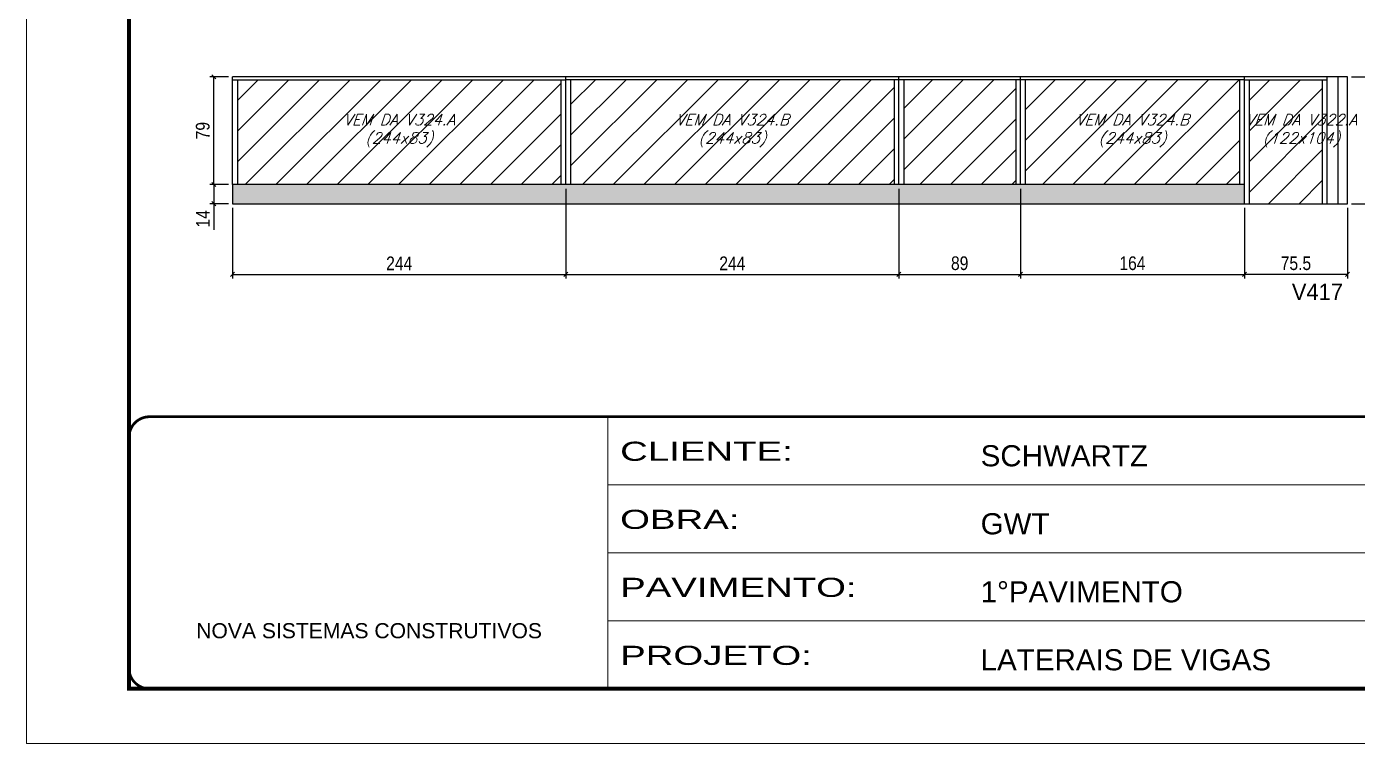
# Model space of a CAD drawing. Extents: x 13154 to 22413, y 1253 to 30260.
# Drawn here: x 14753 to 15727, y 24225 to 24750 of the extents above; entities that cross this region are included whole.
import ezdxf

# ---------------------------------------------------------------- set-up
doc = ezdxf.new("R2010")
doc.units = 0
doc.linetypes.add('CONTINUO', pattern=[0])
doc.linetypes.add('DASHED', pattern=[0.75, 0.5, -0.25])
for name, color, linetype in [('5', 5, 'Continuous'), ('COTA', 241, 'Continuous'), ('Painéis', 200, 'Continuous'), ('SARR_2.2x7', 40, 'Continuous'), ('SARR_3.5x7', 81, 'Continuous'), ('texto', 7, 'Continuous')]:
    doc.layers.add(name, color=color, linetype=linetype)
for name, color, linetype, lineweight in [('Folhas', 255, 'Continuous', 9), ('Hachura', 251, 'Continuous', 9), ('SARRAFO DE PRESSAO', 251, 'DASHED', 9)]:
    doc.layers.add(name, color=color, linetype=linetype, lineweight=lineweight)
doc.styles.add('ARIAL', font='arial.ttf')
doc.styles.add('COTA TECNICA', font='techl___.ttf', dxfattribs={"height": 10})
doc.styles.add('Romans', font='romans.shx')
doc.styles.add('ROMAS860', font='ROMAS860.SHX')
doc.styles.add('Tecnologia', font='')
doc.styles.get('Tecnologia').set_extended_font_data('Forgotten Futurist')
doc.dimstyles.new('PAINEL', dxfattribs={"dimtxt": 10, "dimasz": 3, "dimexe": 3, "dimexo": 3, "dimgap": 3, "dimtad": 1, "dimdec": 1, "dimzin": 12, "dimdsep": 46, "dimtxsty": 'COTA TECNICA', "dimblk1": 'OBLIQUE', "dimblk2": 'OBLIQUE', "dimsah": 1, "dimcen": 0.9, "dimclrd": 4, "dimclre": 4, "dimclrt": 240, "dimadec": 1, "dimazin": 3, "dimtfac": 1, "dimtdec": 1, "dimtmove": 0, "dimatfit": 3, "dimfxl": 1, "dimtolj": 1, "dimtzin": 12, "dimarcsym": 0})

# ---------------------------------------------------------------- blocks, each defined once
blk = doc.blocks.new('9999999999')
at = {"color": 30, "linetype": 'CONTINUO'}
for p, q in [((98564.56, 34230.21), (98564.56, 34429.45)), ((98564.56, 34379.64), (99583.98, 34379.64)), ((98564.56, 34329.83), (99487.98, 34329.83)), ((98564.56, 34280.02), (99487.98, 34280.02))]:
    blk.add_line(p, q, dxfattribs=at)
at = {"color": 30, "linetype": 'CONTINUO', "const_width": 2}
blk.add_lwpolyline([(99583.98, 34230.21), (99583.98, 34414.45, 0.414214), (99568.98, 34429.45), (98228.98, 34429.45, 0.414214), (98213.98, 34414.45), (98213.98, 34245.21, 0.414214), (98228.98, 34230.21), (99583.98, 34230.21)], format="xyb", dxfattribs=at)
at = {"layer": 'Folhas'}
blk.add_lwpolyline([(98138.98, 34190.21), (99623.98, 34190.21), (99623.98, 35240.21), (98138.98, 35240.21)], close=True, dxfattribs=at)
at = {"layer": 'Folhas', "color": 30, "const_width": 3}
blk.add_lwpolyline([(98213.98, 34230.21), (99583.98, 34230.21), (99583.98, 35200.21), (98213.98, 35200.21)], close=True, dxfattribs=at)
at = {"color": 7, "linetype": 'Continuous', "ltscale": 5, "style": 'ARIAL'}
for s, height, p in [('SCHWARTZ', 15.483, (98837.68, 34393.13)), ('GWT', 15.483, (98837.68, 34343.32)), ('1°PAVIMENTO', 15.4829, (98837.68, 34293.51)), ('NOVA SISTEMAS CONSTRUTIVOS', 11.0592, (98263.19, 34267.21)), ('LATERAIS DE VIGAS', 15.4829, (98837.68, 34243.7))]:
    blk.add_text(s, height=height, dxfattribs=at).set_placement(p)
at = {"layer": 'Folhas', "color": 7, "style": 'Tecnologia', "width": 1.5}
for s, p in [('CLIENTE:', (98573.65, 34397.17)), ('OBRA:', (98573.65, 34347.31)), ('PAVIMENTO:', (98573.65, 34297.5)), ('PROJETO:', (98573.65, 34247.69))]:
    blk.add_text(s, height=14, dxfattribs=at).set_placement(p)
blk = doc.blocks.new('_Oblique')
at = {"color": 0, "linetype": 'ByBlock', "lineweight": -2}
blk.add_line((-0.5, -0.5), (0.5, 0.5), dxfattribs=at)
blk = doc.blocks.new('*D1503')
at = {"layer": 'COTA', "color": 4, "lineweight": -2, "transparency": 16777216}
for p, q in [((15147.73, 24631.17), (15147.73, 24565.4)), ((14903.73, 24617.17), (14903.73, 24565.4)), ((14903.73, 24568.4), (15147.73, 24568.4))]:
    blk.add_line(p, q, dxfattribs=at)
at = {"layer": 'Defpoints', "color": 0, "transparency": 16777216}
for p in [(15147.73, 24634.17), (14903.73, 24620.17), (15147.73, 24568.4)]:
    blk.add_point(p, dxfattribs=at)
at = {"layer": 'COTA', "color": 4, "lineweight": -2, "transparency": 16777216, "xscale": 3, "yscale": 3, "zscale": 3, "rotation": 180}
blk.add_blockref('_Oblique', (14903.73, 24568.4), dxfattribs=at)
at = {"layer": 'COTA', "color": 4, "lineweight": -2, "transparency": 16777216, "xscale": 3, "yscale": 3, "zscale": 3}
blk.add_blockref('_Oblique', (15147.73, 24568.4), dxfattribs=at)
at = {"layer": 'COTA', "color": 240, "transparency": 16777216, "insert": (15025.73, 24576.48), "char_height": 10, "attachment_point": 5, "style": 'COTA TECNICA'}
blk.add_mtext('\\A1;244', dxfattribs=at)
blk = doc.blocks.new('*D1504')
at = {"layer": 'COTA', "color": 4, "lineweight": -2, "transparency": 16777216}
for p, q in [((15147.73, 24631.17), (15147.73, 24565.4)), ((15391.73, 24631.17), (15391.73, 24565.4)), ((15147.73, 24568.4), (15391.73, 24568.4))]:
    blk.add_line(p, q, dxfattribs=at)
at = {"layer": 'Defpoints', "color": 0, "transparency": 16777216}
for p in [(15147.73, 24634.17), (15391.73, 24634.17), (15391.73, 24568.4)]:
    blk.add_point(p, dxfattribs=at)
at = {"layer": 'COTA', "color": 4, "lineweight": -2, "transparency": 16777216, "xscale": 3, "yscale": 3, "zscale": 3, "rotation": 180}
blk.add_blockref('_Oblique', (15147.73, 24568.4), dxfattribs=at)
at = {"layer": 'COTA', "color": 4, "lineweight": -2, "transparency": 16777216, "xscale": 3, "yscale": 3, "zscale": 3}
blk.add_blockref('_Oblique', (15391.73, 24568.4), dxfattribs=at)
at = {"layer": 'COTA', "color": 240, "transparency": 16777216, "insert": (15269.73, 24576.48), "char_height": 10, "attachment_point": 5, "style": 'COTA TECNICA'}
blk.add_mtext('\\A1;244', dxfattribs=at)
blk = doc.blocks.new('*D1505')
at = {"layer": 'COTA', "color": 4, "lineweight": -2, "transparency": 16777216}
for p, q in [((15391.73, 24631.17), (15391.73, 24565.4)), ((15480.73, 24631.17), (15480.73, 24565.4)), ((15391.73, 24568.4), (15480.73, 24568.4))]:
    blk.add_line(p, q, dxfattribs=at)
at = {"layer": 'Defpoints', "color": 0, "transparency": 16777216}
for p in [(15391.73, 24634.17), (15480.73, 24634.17), (15480.73, 24568.4)]:
    blk.add_point(p, dxfattribs=at)
at = {"layer": 'COTA', "color": 4, "lineweight": -2, "transparency": 16777216, "xscale": 3, "yscale": 3, "zscale": 3, "rotation": 180}
blk.add_blockref('_Oblique', (15391.73, 24568.4), dxfattribs=at)
at = {"layer": 'COTA', "color": 4, "lineweight": -2, "transparency": 16777216, "xscale": 3, "yscale": 3, "zscale": 3}
blk.add_blockref('_Oblique', (15480.73, 24568.4), dxfattribs=at)
at = {"layer": 'COTA', "color": 240, "transparency": 16777216, "insert": (15436.23, 24576.51), "char_height": 10, "attachment_point": 5, "style": 'COTA TECNICA'}
blk.add_mtext('\\A1;89', dxfattribs=at)
blk = doc.blocks.new('*D1506')
at = {"layer": 'COTA', "color": 4, "lineweight": -2, "transparency": 16777216}
for p, q in [((15480.73, 24631.17), (15480.73, 24565.4)), ((15644.73, 24617.17), (15644.73, 24565.4)), ((15480.73, 24568.4), (15644.73, 24568.4))]:
    blk.add_line(p, q, dxfattribs=at)
at = {"layer": 'Defpoints', "color": 0, "transparency": 16777216}
for p in [(15480.73, 24634.17), (15644.73, 24620.17), (15644.73, 24568.4)]:
    blk.add_point(p, dxfattribs=at)
at = {"layer": 'COTA', "color": 4, "lineweight": -2, "transparency": 16777216, "xscale": 3, "yscale": 3, "zscale": 3, "rotation": 180}
blk.add_blockref('_Oblique', (15480.73, 24568.4), dxfattribs=at)
at = {"layer": 'COTA', "color": 4, "lineweight": -2, "transparency": 16777216, "xscale": 3, "yscale": 3, "zscale": 3}
blk.add_blockref('_Oblique', (15644.73, 24568.4), dxfattribs=at)
at = {"layer": 'COTA', "color": 240, "transparency": 16777216, "insert": (15562.73, 24576.51), "char_height": 10, "attachment_point": 5, "style": 'COTA TECNICA'}
blk.add_mtext('\\A1;164', dxfattribs=at)
blk = doc.blocks.new('*D1507')
at = {"layer": 'COTA', "color": 4, "lineweight": -2, "transparency": 16777216}
for p, q in [((15644.73, 24617.17), (15644.73, 24565.4)), ((15720.23, 24617.17), (15720.23, 24565.4)), ((15720.23, 24568.4), (15644.73, 24568.4))]:
    blk.add_line(p, q, dxfattribs=at)
at = {"layer": 'Defpoints', "color": 0, "transparency": 16777216}
for p in [(15644.73, 24620.17), (15720.23, 24620.17), (15644.73, 24568.4)]:
    blk.add_point(p, dxfattribs=at)
at = {"layer": 'COTA', "color": 4, "lineweight": -2, "transparency": 16777216, "xscale": 3, "yscale": 3, "zscale": 3, "rotation": 180}
blk.add_blockref('_Oblique', (15644.73, 24568.4), dxfattribs=at)
at = {"layer": 'COTA', "color": 4, "lineweight": -2, "transparency": 16777216, "xscale": 3, "yscale": 3, "zscale": 3}
blk.add_blockref('_Oblique', (15720.23, 24568.4), dxfattribs=at)
at = {"layer": 'COTA', "color": 240, "transparency": 16777216, "insert": (15682.48, 24576.51), "char_height": 10, "attachment_point": 5, "style": 'COTA TECNICA'}
blk.add_mtext('\\A1;75.5', dxfattribs=at)
blk = doc.blocks.new('*D1516')
at = {"layer": 'COTA', "color": 4, "lineweight": -2, "transparency": 16777216}
for p, q in [((15723.23, 24713.17), (15763.64, 24713.17)), ((15760.64, 24713.17), (15760.64, 24620.17)), ((15723.23, 24620.17), (15763.64, 24620.17))]:
    blk.add_line(p, q, dxfattribs=at)
at = {"layer": 'Defpoints', "color": 0, "transparency": 16777216}
for p in [(15720.23, 24713.17), (15720.23, 24620.17), (15760.64, 24620.17)]:
    blk.add_point(p, dxfattribs=at)
at = {"layer": 'COTA', "color": 4, "lineweight": -2, "transparency": 16777216, "xscale": 3, "yscale": 3, "zscale": 3}
for p, rotation in [((15760.64, 24713.17), 90), ((15760.64, 24620.17), 270)]:
    blk.add_blockref('_Oblique', p, dxfattribs=dict(at, rotation=rotation))
at = {"layer": 'COTA', "color": 240, "transparency": 16777216, "insert": (15752.4, 24666.67), "char_height": 10, "attachment_point": 5, "rotation": 90, "style": 'COTA TECNICA'}
blk.add_mtext('\\A1;93', dxfattribs=at)
blk = doc.blocks.new('*D1517')
at = {"layer": 'COTA', "color": 4, "lineweight": -2, "transparency": 16777216}
for p, q in [((14900.73, 24634.17), (14887.02, 24634.17)), ((14890.02, 24634.17), (14890.02, 24620.17)), ((14900.73, 24620.17), (14887.02, 24620.17)), ((14890.02, 24620.17), (14890.02, 24601.06))]:
    blk.add_line(p, q, dxfattribs=at)
at = {"layer": 'Defpoints', "color": 0, "transparency": 16777216}
for p in [(14903.73, 24634.17), (14890.02, 24620.17), (14903.73, 24620.17)]:
    blk.add_point(p, dxfattribs=at)
at = {"layer": 'COTA', "color": 4, "lineweight": -2, "transparency": 16777216, "xscale": 3, "yscale": 3, "zscale": 3}
for p, rotation in [((14890.02, 24634.17), 90), ((14890.02, 24620.17), 270)]:
    blk.add_blockref('_Oblique', p, dxfattribs=dict(at, rotation=rotation))
at = {"layer": 'COTA', "color": 240, "transparency": 16777216, "insert": (14881.95, 24609.11), "char_height": 10, "attachment_point": 5, "rotation": 90, "style": 'COTA TECNICA'}
blk.add_mtext('\\A1;14', dxfattribs=at)
blk = doc.blocks.new('*D1518')
at = {"layer": 'COTA', "color": 4, "lineweight": -2, "transparency": 16777216}
for p, q in [((14900.73, 24713.17), (14887.02, 24713.17)), ((14890.02, 24634.17), (14890.02, 24713.17)), ((14900.73, 24634.17), (14887.02, 24634.17))]:
    blk.add_line(p, q, dxfattribs=at)
at = {"layer": 'Defpoints', "color": 0, "transparency": 16777216}
for p in [(14890.02, 24713.17), (14903.73, 24713.17), (14903.73, 24634.17)]:
    blk.add_point(p, dxfattribs=at)
at = {"layer": 'COTA', "color": 4, "lineweight": -2, "transparency": 16777216, "xscale": 3, "yscale": 3, "zscale": 3}
for p, rotation in [((14890.02, 24713.17), 90), ((14890.02, 24634.17), 270)]:
    blk.add_blockref('_Oblique', p, dxfattribs=dict(at, rotation=rotation))
at = {"layer": 'COTA', "color": 240, "transparency": 16777216, "insert": (14881.92, 24673.67), "char_height": 10, "attachment_point": 5, "rotation": 90, "style": 'COTA TECNICA'}
blk.add_mtext('\\A1;79', dxfattribs=at)

msp = doc.modelspace()

# ---------------------------------------------------------------- hatches: boundary and pattern name
at = {"layer": 'COTA'}
h = msp.add_hatch(dxfattribs=at)
h.set_pattern_fill('AR-CONC', color=256, scale=0.03)
h.set_pattern_definition([(50, (-126.414, -192.3887), (5.4655401, -0.4781726), [0.5715, -6.2865]), (355, (-126.414, -192.389), (-1.0573026, 5.7317054), [0.4572, -5.0292175]), (100.451445, (-125.9586, -192.4286), (4.4082374, 5.2535326), [0.4857003, -5.3427073]), (46.1842, (-126.414, -190.865), (8.1323712, -1.2612698), [0.85725, -9.42975]), (96.635558, (-125.736, -190.97), (7.122124, 7.4227837), [0.7285507, -8.0140682]), (351.18415, (-126.414, -190.865), (7.122124, 7.4227837), [0.685799, -7.543792]), (21, (-125.652, -191.2457), (4.54843174, -3.06795595), [0.5715, -6.2865]), (326, (-125.652, -191.246), (1.8540609, 5.525639), [0.4572, -5.0292]), (71.451445, (-125.273, -191.5014), (6.4024926, 2.4576831), [0.4857003, -5.3426981]), (37.5, (-126.414, -192.3887), (0.0926581, 2.53665117), [0, -4.96824, 0, -5.1054, 0, -5.04825]), (7.5, (-126.414, -192.3887), (2.00458988, 3.00541724), [0, -2.91084, 0, -4.85394, 0, -1.92405]), (327.5, (-128.1133, -192.3887), (4.06771786, -0.17186232), [0, -1.905, 0, -5.9436, 0, -7.8867]), (317.5, (-128.8753, -192.3887), (4.44387544, 0.76279473), [0, -2.4765, 0, -3.94716, 0, -5.6007])])
h.paths.add_polyline_path([(15644.73, 24620.17), (15644.73, 24634.17), (14903.73, 24634.17), (14903.73, 24620.17)])
at = {"layer": 'Hachura', "linetype": 'ByBlock'}
h = msp.add_hatch(dxfattribs=at)
h.set_pattern_fill('ANSI31', color=256, scale=5)
h.paths.add_polyline_path([(15144.23, 25168.05), (14922.23, 25168.05), (14922.23, 25091.25), (15144.23, 25091.25)])
h.paths.add_polyline_path([(15518.73, 25091.25), (15518.73, 25168.05), (15281.73, 25168.05), (15281.73, 25091.25)])
h.paths.add_polyline_path([(15762.73, 25091.25), (15762.73, 25168.05), (15525.73, 25168.05), (15525.73, 25091.25)])
h.paths.add_polyline_path([(15396.23, 24923.74), (15159.23, 24923.74), (15159.23, 24846.94), (15396.23, 24846.94)])
h.paths.add_polyline_path([(15640.23, 24846.94), (15640.23, 24923.74), (15403.23, 24923.74), (15403.23, 24846.94)])
h.paths.add_polyline_path([(15862.23, 24846.94), (15862.23, 24923.74), (15647.23, 24923.74), (15647.23, 24846.94)])
h.paths.add_polyline_path([(15701.73, 24710.97), (15648.23, 24710.97), (15648.23, 24620.17), (15701.73, 24620.17)])
h.paths.add_polyline_path([(15641.23, 24634.17), (15641.23, 24710.97), (15484.23, 24710.97), (15484.23, 24634.17)])
h.paths.add_polyline_path([(15388.23, 24634.17), (15388.23, 24710.97), (15151.23, 24710.97), (15151.23, 24634.17)])
h.paths.add_polyline_path([(15144.23, 24634.17), (15144.23, 24710.97), (14907.23, 24710.97), (14907.23, 24634.17)])
h = msp.add_hatch(dxfattribs=at)
h.set_pattern_fill('ANSI31', color=256, scale=5)
h.paths.add_polyline_path([(15151.23, 25168.05), (15151.23, 25091.25), (15236.73, 25091.25), (15236.73, 25168.05)])
h.paths.add_polyline_path([(15274.73, 25168.05), (15240.23, 25168.05), (15240.23, 25121.25), (15274.73, 25121.25)])
h.paths.add_polyline_path([(15477.23, 24710.97), (15395.23, 24710.97), (15395.23, 24634.17), (15477.23, 24634.17)])

# ---------------------------------------------------------------- linework, layer by layer
at = {"layer": 'COTA'}
for p, q in [((14903.73, 24634.17), (14903.73, 24620.17)), ((14903.73, 24620.17), (15644.73, 24620.17))]:
    msp.add_line(p, q, dxfattribs=at)
at = {"layer": 'Painéis', "linetype": 'Continuous'}
for p, q in [((15720.23, 24713.17), (14903.73, 24713.17)), ((14903.73, 24634.17), (14903.73, 24713.17)), ((15147.73, 24634.17), (15147.73, 24713.17)), ((15391.73, 24634.17), (15391.73, 24713.17)), ((15480.73, 24634.17), (15480.73, 24713.17)), ((15644.73, 24620.17), (15644.73, 24713.17)), ((15720.23, 24620.17), (15720.23, 24713.17)), ((15644.73, 24634.17), (14903.73, 24634.17)), ((15644.73, 24620.17), (15720.23, 24620.17))]:
    msp.add_line(p, q, dxfattribs=at)
at = {"layer": 'SARR_2.2x7', "linetype": 'Continuous'}
for p, q in [((14903.73, 24710.97), (15147.73, 24710.97)), ((15391.73, 24710.97), (15147.73, 24710.97)), ((15480.73, 24710.97), (15391.73, 24710.97)), ((15644.73, 24710.97), (15480.73, 24710.97)), ((15644.73, 24710.97), (15705.23, 24710.97)), ((15713.23, 24713.17), (15713.23, 24620.17))]:
    msp.add_line(p, q, dxfattribs=at)
at = {"layer": 'SARR_3.5x7'}
for p, q in [((14907.23, 24710.97), (14907.23, 24634.17)), ((15144.23, 24710.97), (15144.23, 24634.17)), ((15151.23, 24710.97), (15151.23, 24634.17)), ((15388.23, 24710.97), (15388.23, 24634.17)), ((15395.23, 24710.97), (15395.23, 24634.17)), ((15477.23, 24710.97), (15477.23, 24634.17)), ((15484.23, 24710.97), (15484.23, 24634.17)), ((15641.23, 24710.97), (15641.23, 24634.17)), ((15648.23, 24710.97), (15648.23, 24620.17)), ((15701.73, 24710.97), (15701.73, 24620.17)), ((15705.23, 24713.17), (15705.23, 24620.17))]:
    msp.add_line(p, q, dxfattribs=at)

# ---------------------------------------------------------------- block references
at = {"layer": 'SARRAFO DE PRESSAO', "color": 6, "linetype": 'ByBlock'}
msp.add_blockref('9999999999', (-83386.1, -9965.33), dxfattribs=at)

# ---------------------------------------------------------------- texts
at = {"layer": '5', "linetype": 'Continuous', "style": 'ROMAS860'}
msp.add_text('V417', height=12, rotation=0.00004, dxfattribs=at).set_placement((15679.48, 24549.61))
at = {"layer": 'texto', "color": 2, "char_height": 8, "attachment_point": 5, "style": 'Romans'}
for s, insert in [('{\\Q19;\\C256;VEM DA V324.A^J(244x83)}', (15025.73, 24673.67)), ('{\\Q19;\\C256;VEM DA V324.B^J(244x83)}', (15269.73, 24673.67)), ('{\\Q19;\\C256;VEM DA V324.B^J(244x83)}', (15562.73, 24673.67)), ('{\\Q19;\\C256;VEM DA V322.A^J(122x104)}', (15686.49, 24673.67))]:
    msp.add_mtext(s, dxfattribs=dict(at, insert=insert))

# ---------------------------------------------------------------- dimensions: what is measured, and where the dimension line sits
at = {"layer": 'COTA'}
for base, p1, p2, picture, middle in [((14890.02, 24713.17), (14903.73, 24634.17), (14903.73, 24713.17), '*D1518', (14881.92, 24673.67)), ((15760.64, 24620.17), (15720.23, 24713.17), (15720.23, 24620.17), '*D1516', (15752.4, 24666.67)), ((14890.02, 24620.17), (14903.73, 24634.17), (14903.73, 24620.17), '*D1517', (14881.95, 24609.11))]:
    dim = msp.add_linear_dim(base=base, p1=p1, p2=p2, angle=90, dimstyle='PAINEL', dxfattribs=at)
    dim.commit()
    dim.dimension.update_dxf_attribs({"geometry": picture, "text_midpoint": middle})
for base, p1, p2, picture, middle in [((15147.73, 24568.4), (14903.73, 24620.17), (15147.73, 24634.17), '*D1503', (15025.73, 24576.48)), ((15480.73, 24568.4), (15391.73, 24634.17), (15480.73, 24634.17), '*D1505', (15436.23, 24576.51)), ((15644.73, 24568.4), (15480.73, 24634.17), (15644.73, 24620.17), '*D1506', (15562.73, 24576.51)), ((15644.73, 24568.4), (15720.23, 24620.17), (15644.73, 24620.17), '*D1507', (15682.48, 24576.51))]:
    dim = msp.add_linear_dim(base=base, p1=p1, p2=p2, dimstyle='PAINEL', dxfattribs=at)
    dim.commit()
    dim.dimension.update_dxf_attribs({"geometry": picture, "text_midpoint": middle})
dim = msp.add_linear_dim(base=(15391.73, 24568.4), p1=(15147.73, 24634.17), p2=(15391.73, 24634.17), dimstyle='PAINEL', override={"dimtmove": 1}, dxfattribs=at)
dim.commit()
dim.dimension.update_dxf_attribs({"geometry": '*D1504', "text_midpoint": (15269.73, 24576.48)})

doc.saveas('drawing.dxf')
